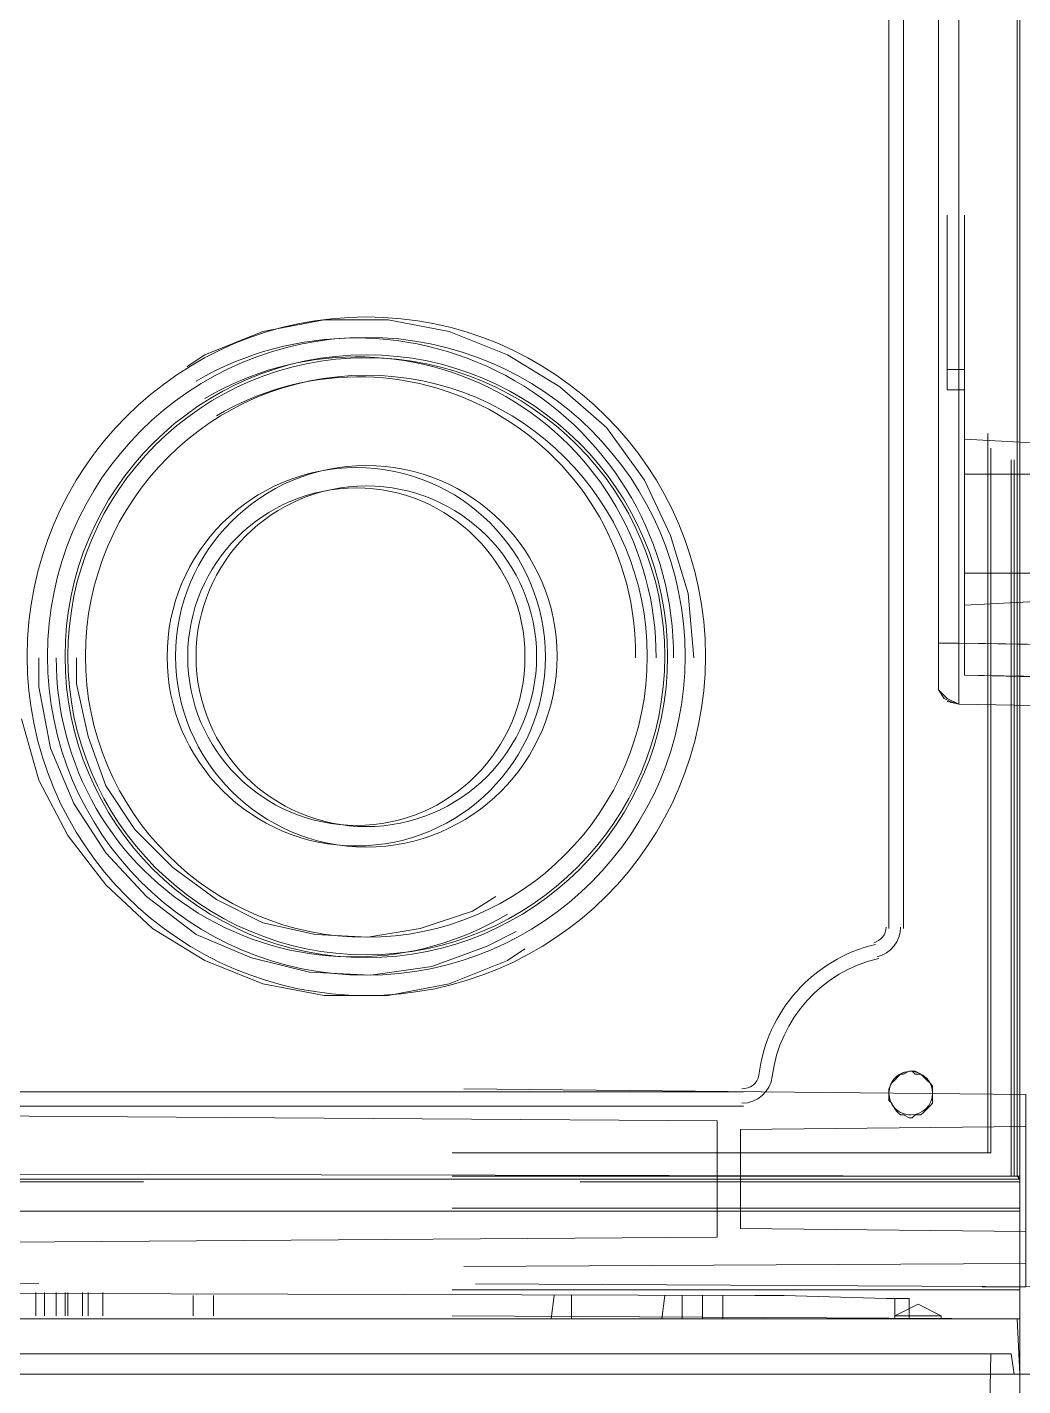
# Model space of a CAD drawing. Header units: millimetres. Extents: x 2788 to 2954, y 1337 to 1391.
# Drawn here: x 2903.1611 to 2903.5231, y 1350.3726 to 1350.8664 of the extents above; entities that cross this region are included whole.
import ezdxf

# ---------------------------------------------------------------- set-up
doc = ezdxf.new("R2010")
doc.units = ezdxf.units.MM
doc.layers.add('PDF_0', color=7, linetype='Continuous')

msp = doc.modelspace()

# ---------------------------------------------------------------- linework, layer by layer
at = {"layer": 'PDF_0', "lineweight": 15}
for points in [[(2902.92721, 1350.59385), (2902.92721, 1350.38112), (2902.92721, 1350.37688), (2902.94944, 1350.37688), (2902.94944, 1350.38112), (2902.94944, 1350.43615), (2903.52202, 1350.43615), (2903.52202, 1350.379), (2903.52202, 1350.37688), (2903.60563, 1350.37688), (2903.60563, 1350.379), (2903.60563, 1352.44917), (2903.60563, 1352.45129), (2903.52202, 1352.45129), (2903.52202, 1352.44917), (2903.52202, 1352.3899), (2902.94944, 1352.3899), (2902.94944, 1352.44811), (2902.94944, 1352.45129), (2902.92721, 1352.45129), (2902.92721, 1352.44811), (2902.92721, 1352.23432, 0.3159), (2902.91875, 1352.22321)], [(2903.42715, 1350.48558, -0.314796), (2903.46953, 1350.53308, 0.314796), (2903.42715, 1350.48558, -0.379916), (2903.42094, 1350.4806, 0.379916), (2903.42715, 1350.48558)], [(2903.43198, 1350.48511, -0.37997), (2903.42094, 1350.47531, 0.37997), (2903.43198, 1350.48511, -0.314821), (2903.47075, 1350.52794, 0.314821), (2903.43198, 1350.48511)], [(2903.48233, 1350.48695, 0.414214), (2903.47439, 1350.47901, 0.414214), (2903.48233, 1350.47108)], [(2902.91875, 1348.53056, 0.3159), (2902.92721, 1348.51944), (2902.92721, 1348.30565), (2902.92721, 1348.30248), (2902.94944, 1348.30248), (2902.94944, 1348.30565), (2902.94944, 1348.36175), (2903.52202, 1348.36175), (2903.52202, 1348.30354), (2903.52202, 1348.30248), (2903.60563, 1348.30248), (2903.60563, 1348.30354), (2903.60563, 1350.37477), (2903.60563, 1350.37688), (2903.52202, 1350.37688), (2903.52202, 1350.37477), (2903.52202, 1350.3155), (2902.94944, 1350.3155), (2902.94944, 1350.37265), (2902.94944, 1350.37688), (2902.92721, 1350.37688), (2902.92721, 1350.37265), (2902.92721, 1350.15992, 0.3159), (2902.91875, 1350.1488)]]:
    msp.add_lwpolyline(points, format="xyb", dxfattribs=at)
for points in [[(2902.94944, 1350.44779), (2903.52202, 1350.44779), (2903.52202, 1351.12832), (2903.18969, 1351.12832), (2903.18969, 1351.35164), (2902.94944, 1351.35164)], [(2903.47439, 1350.53881), (2903.47439, 1351.12727)], [(2903.47968, 1350.53881), (2903.47968, 1351.12727)], [(2903.04046, 1350.47954), (2903.42147, 1350.47954)], [(2903.04046, 1350.47425), (2903.42147, 1350.47425)]]:
    msp.add_lwpolyline(points, close=True, dxfattribs=at)
for points in [[(2903.52096, 1350.44885), (2903.52096, 1351.12727)], [(2903.52202, 1350.44779), (2903.52096, 1350.44885), (2902.95155, 1350.44991)], [(2902.94944, 1350.39699), (2903.5199, 1350.39699), (2903.52202, 1350.39699)], [(2903.50826, 1350.37688), (2903.52202, 1350.37688), (2902.94944, 1350.37688), (2902.95155, 1350.37688), (2902.95261, 1350.38429), (2902.96108, 1350.38429), (2902.96214, 1350.32608)], [(2902.97801, 1350.32608), (2902.97801, 1350.38429), (2903.5072, 1350.38429), (2903.51884, 1350.38429), (2903.5199, 1350.37688)]]:
    msp.add_lwpolyline(points, dxfattribs=at)
at = {"layer": 'PDF_0', "lineweight": 0}
for points in [[(2903.49238, 1350.6256), (2903.49556, 1350.62242), (2903.49979, 1350.62031), (2903.6215, 1350.61819), (2903.62044, 1350.62031), (2903.62044, 1350.62242), (2903.62044, 1350.62454), (2903.62044, 1350.62772), (2903.62044, 1350.63195), (2903.62044, 1350.63618), (2903.62044, 1350.64042), (2903.62362, 1351.03095), (2903.64902, 1351.03201), (2903.64902, 1351.03625), (2903.64902, 1351.04048), (2903.64902, 1351.04366), (2903.64902, 1351.04789), (2903.64902, 1351.05001), (2903.64902, 1351.05212), (2903.64796, 1351.05318), (2903.64796, 1351.05424), (2903.64479, 1351.05424)], [(2903.49238, 1351.02884), (2903.49238, 1350.64253), (2903.4945, 1350.64253), (2903.49979, 1350.64253), (2903.4945, 1350.64253), (2903.49238, 1350.64253), (2903.49238, 1350.62877), (2903.49238, 1350.6256), (2903.49238, 1350.62877), (2903.49238, 1350.6256), (2903.4945, 1350.62242), (2903.49662, 1350.62137), (2903.49979, 1350.62031), (2903.6215, 1350.61819), (2903.64373, 1350.61819), (2903.64479, 1350.61819), (2903.64479, 1350.61925), (2903.64479, 1350.62137), (2903.64585, 1350.62454), (2903.64585, 1350.62772), (2903.64585, 1350.63089), (2903.64585, 1350.63512), (2903.64585, 1350.63936), (2903.64902, 1351.03201)], [(2903.62044, 1350.64042), (2903.64585, 1350.63936), (2903.62044, 1350.64042), (2903.49979, 1350.64253), (2903.49979, 1351.02884)], [(2902.95791, 1350.81399), (2902.95155, 1350.81399), (2902.95155, 1350.45203), (2902.95155, 1350.4171), (2902.95155, 1350.41604), (2902.95261, 1350.41498), (2902.95261, 1350.41393), (2902.95367, 1350.41287), (2902.95473, 1350.41181), (2902.95579, 1350.41181), (2902.95685, 1350.41075), (2902.95791, 1350.41075), (2903.16535, 1350.40969)], [(2903.50191, 1350.63089), (2903.63103, 1350.62877), (2903.50191, 1350.63089), (2903.63209, 1350.62772), (2903.50191, 1350.63089), (2903.50191, 1350.64253), (2903.50191, 1350.73461), (2903.49556, 1350.73461), (2903.49556, 1350.79811)], [(2903.50191, 1350.79811), (2903.50191, 1350.73461)], [(2903.50191, 1350.74202), (2903.49556, 1350.74202)], [(2903.54213, 1350.7145), (2903.50191, 1350.71662), (2903.50191, 1350.65629), (2903.54213, 1350.65841)], [(2903.51037, 1350.45732), (2903.51037, 1350.71874)], [(2903.51143, 1350.45732), (2903.31563, 1350.45732), (2903.51037, 1350.45732), (2903.51143, 1350.45732), (2903.51143, 1350.71344)], [(2903.51884, 1350.70921), (2903.51884, 1350.44885), (2903.5199, 1350.44885)], [(2903.5199, 1350.70921), (2903.5199, 1350.44885), (2903.52202, 1350.44885)], [(2903.50191, 1350.66899), (2903.50191, 1350.70392), (2903.54213, 1350.70392), (2903.54213, 1350.66899)], [(2903.50191, 1350.66793), (2903.54213, 1350.66793)], [(2903.49979, 1350.64253), (2903.4945, 1350.64253), (2903.49238, 1350.64253)], [(2903.49556, 1350.62137), (2903.49979, 1350.62031), (2903.49979, 1350.62242), (2903.49979, 1350.62666), (2903.49979, 1350.63407), (2903.49979, 1350.64253), (2903.49979, 1350.62877), (2903.49979, 1350.62348), (2903.49979, 1350.62137)], [(2903.50191, 1350.64253), (2903.50191, 1350.64253)], [(2903.50191, 1350.64253), (2903.50191, 1350.64253)], [(2903.49979, 1350.62031), (2903.49979, 1350.62031)], [(2903.49979, 1350.62031), (2903.49979, 1350.62031)], [(2903.159, 1350.61502), (2903.16535, 1350.59279), (2903.17593, 1350.57268), (2903.18969, 1350.55469), (2903.20662, 1350.53881), (2903.22567, 1350.52717), (2903.24684, 1350.5187), (2903.26907, 1350.51447), (2903.29235, 1350.51447), (2903.31458, 1350.5187), (2903.33574, 1350.52717), (2903.34209, 1350.5314), (2903.33574, 1350.52717), (2903.31458, 1350.5187), (2903.29235, 1350.51447), (2903.26907, 1350.51447), (2903.24684, 1350.5187), (2903.22567, 1350.52717), (2903.20662, 1350.53881), (2903.18969, 1350.55469), (2903.17593, 1350.57268), (2903.16535, 1350.59279), (2903.159, 1350.61502)], [(2903.28071, 1350.57586), (2903.28071, 1350.57586)], [(2903.28071, 1350.56845), (2903.28071, 1350.56845)], [(2903.28071, 1350.53564), (2903.28071, 1350.53564)], [(2903.28071, 1350.52823), (2903.28071, 1350.52823)], [(2903.28071, 1350.52188), (2903.28071, 1350.52188)], [(2903.28071, 1350.51447), (2903.28071, 1350.51447)], [(2903.48286, 1350.47002), (2903.48391, 1350.47108), (2903.48603, 1350.47108), (2903.48709, 1350.47214), (2903.48815, 1350.47319), (2903.48921, 1350.47425), (2903.49027, 1350.47531), (2903.49027, 1350.47743), (2903.49027, 1350.47849), (2903.49027, 1350.4806), (2903.49027, 1350.48166), (2903.48921, 1350.48272), (2903.48815, 1350.48378), (2903.48709, 1350.48484), (2903.48603, 1350.48589), (2903.48391, 1350.48695), (2903.48286, 1350.48695)], [(2903.48286, 1350.48695), (2903.48286, 1350.48695)], [(2903.48286, 1350.48695), (2903.48286, 1350.48695)], [(2903.31987, 1350.4806), (2903.52413, 1350.47849), (2903.52413, 1350.4171), (2903.31987, 1350.41604)], [(2902.94732, 1350.47214), (2903.41195, 1350.46896), (2903.41195, 1350.42663), (2902.94732, 1350.42345)], [(2903.48286, 1350.47002), (2903.48286, 1350.47002)], [(2903.48286, 1350.47002), (2903.48286, 1350.47002)], [(2903.52413, 1350.46684), (2903.42041, 1350.46579), (2903.42041, 1350.4298), (2903.52413, 1350.42874)], [(2903.20345, 1350.44673), (2903.04257, 1350.44673), (2902.94944, 1350.44673), (2902.94944, 1350.43721)], [(2903.31563, 1350.44885), (2903.51884, 1350.44885)], [(2903.52202, 1350.43721), (2903.52202, 1350.44673), (2903.3622, 1350.44673)], [(2903.52202, 1350.44779), (2903.52202, 1350.44673), (2903.46486, 1350.44673), (2903.52202, 1350.44673)], [(2903.52202, 1350.44673), (2903.52202, 1350.44673)], [(2903.52202, 1350.44673), (2903.52202, 1350.44673)], [(2903.31563, 1350.43721), (2903.52202, 1350.43721), (2903.52202, 1350.43615)], [(2903.52413, 1350.4171), (2903.52413, 1350.40863), (2903.50826, 1350.40863)], [(2902.98966, 1350.39911), (2902.98966, 1350.40652), (2902.99812, 1350.40652), (2903.03199, 1350.40652), (2903.04363, 1350.40652), (2903.4257, 1350.40546), (2903.43629, 1350.40546), (2903.47333, 1350.4044), (2903.4818, 1350.4044), (2903.4818, 1350.39699)], [(2903.16429, 1350.39805), (2903.16429, 1350.40652)], [(2903.16746, 1350.40652), (2903.16746, 1350.39805)], [(2903.1717, 1350.39805), (2903.1717, 1350.40652)], [(2903.17487, 1350.40652), (2903.17487, 1350.39805)], [(2903.17593, 1350.39805), (2903.17593, 1350.40652)], [(2903.18122, 1350.40652), (2903.18122, 1350.39805)], [(2903.18334, 1350.39805), (2903.18334, 1350.40652)], [(2903.18863, 1350.40652), (2903.18863, 1350.39805)], [(2903.22144, 1350.40546), (2903.22144, 1350.39805)], [(2903.22885, 1350.40546), (2903.22885, 1350.39805)], [(2903.31563, 1350.40757), (2903.52202, 1350.40757)], [(2903.3241, 1350.40969), (2903.5326, 1350.40863), (2903.55377, 1350.40863)], [(2903.35162, 1350.39699), (2903.35268, 1350.40546)], [(2903.35903, 1350.39699), (2903.35903, 1350.40546)], [(2903.39184, 1350.39699), (2903.3929, 1350.40546)], [(2903.39925, 1350.39699), (2903.39925, 1350.40546)], [(2903.40665, 1350.39699), (2903.40665, 1350.40546)], [(2903.41406, 1350.39699), (2903.41406, 1350.40546)], [(2903.49344, 1350.39699), (2903.49344, 1350.39805), (2903.47651, 1350.39805), (2903.47651, 1350.39699), (2903.47651, 1350.4044)], [(2903.49344, 1350.39805), (2903.48497, 1350.40228), (2903.47651, 1350.39805)], [(2903.31246, 1350.39699), (2903.51567, 1350.39699)], [(2903.31563, 1350.39805), (2903.5199, 1350.39699)], [(2903.52202, 1350.39699), (2903.52096, 1350.39699), (2903.52202, 1350.37688)], [(2903.51143, 1350.38429), (2903.51037, 1350.32926)]]:
    msp.add_lwpolyline(points, dxfattribs=at)
for points in [[(2903.21932, 1350.74308), (2903.22567, 1350.74731), (2903.24684, 1350.75578), (2903.26907, 1350.76001), (2903.29235, 1350.76001), (2903.31458, 1350.75578), (2903.33574, 1350.74731), (2903.35479, 1350.73567), (2903.37173, 1350.72085), (2903.38549, 1350.7018), (2903.39501, 1350.68169), (2903.40136, 1350.66053), (2903.40348, 1350.63724), (2903.40136, 1350.66053), (2903.39501, 1350.68169), (2903.38549, 1350.7018), (2903.37173, 1350.72085), (2903.35479, 1350.73567), (2903.33574, 1350.74731), (2903.31458, 1350.75578), (2903.29235, 1350.76001), (2903.26907, 1350.76001), (2903.24684, 1350.75578), (2903.22567, 1350.74731)], [(2903.63103, 1350.64042), (2903.50191, 1350.64253)], [(2903.33892, 1350.53775), (2903.32833, 1350.53246), (2903.30823, 1350.52505), (2903.286, 1350.52188), (2903.26377, 1350.52294), (2903.24261, 1350.52823), (2903.2225, 1350.5367), (2903.20451, 1350.55045), (2903.18969, 1350.56633), (2903.17805, 1350.58432), (2903.16958, 1350.60443), (2903.16535, 1350.62666), (2903.16535, 1350.63724), (2903.16535, 1350.62666), (2903.16958, 1350.60443), (2903.17805, 1350.58432), (2903.18969, 1350.56633), (2903.20451, 1350.55045), (2903.2225, 1350.5367), (2903.24261, 1350.52823), (2903.26377, 1350.52294), (2903.286, 1350.52188), (2903.30823, 1350.52505), (2903.32833, 1350.53246)], [(2903.33151, 1350.55045), (2903.32304, 1350.54516), (2903.30399, 1350.53881), (2903.28494, 1350.53564), (2903.26589, 1350.5367), (2903.24684, 1350.54093), (2903.22991, 1350.5494), (2903.21403, 1350.56104), (2903.20027, 1350.5748), (2903.18969, 1350.59067), (2903.18334, 1350.60867), (2903.1791, 1350.62772), (2903.1791, 1350.63724), (2903.1791, 1350.62772), (2903.18334, 1350.60867), (2903.18969, 1350.59067), (2903.20027, 1350.5748), (2903.21403, 1350.56104), (2903.22991, 1350.5494), (2903.24684, 1350.54093), (2903.26589, 1350.5367), (2903.28494, 1350.53564), (2903.30399, 1350.53881), (2903.32304, 1350.54516)], [(2903.49027, 1350.47849), (2903.49027, 1350.47954), (2903.49027, 1350.48166), (2903.48921, 1350.48272), (2903.48815, 1350.48378), (2903.48709, 1350.48484), (2903.48603, 1350.48589), (2903.48391, 1350.48589), (2903.48286, 1350.48695), (2903.4818, 1350.48695), (2903.47968, 1350.48589), (2903.47862, 1350.48589), (2903.47756, 1350.48484), (2903.47651, 1350.48378), (2903.47545, 1350.48272), (2903.47439, 1350.4806), (2903.47439, 1350.47954), (2903.47439, 1350.47743), (2903.47439, 1350.47637), (2903.47545, 1350.47531), (2903.47651, 1350.47319), (2903.47756, 1350.47214), (2903.47862, 1350.47108), (2903.47968, 1350.47108), (2903.4818, 1350.47002), (2903.48286, 1350.47002), (2903.48391, 1350.47108), (2903.48603, 1350.47108), (2903.48709, 1350.47214), (2903.48815, 1350.47319), (2903.48921, 1350.47425), (2903.49027, 1350.47531), (2903.49027, 1350.47743)], [(2903.49027, 1350.47849), (2903.49027, 1350.47954), (2903.49027, 1350.48166), (2903.48921, 1350.48272), (2903.48815, 1350.48378), (2903.48709, 1350.48484), (2903.48603, 1350.48589), (2903.48391, 1350.48589), (2903.48286, 1350.48695), (2903.4818, 1350.48695), (2903.47968, 1350.48589), (2903.47862, 1350.48589), (2903.47756, 1350.48484), (2903.47651, 1350.48378), (2903.47545, 1350.48272), (2903.47439, 1350.4806), (2903.47439, 1350.47954), (2903.47439, 1350.47743), (2903.47439, 1350.47637), (2903.47545, 1350.47531), (2903.47651, 1350.47319), (2903.47756, 1350.47214), (2903.47862, 1350.47108), (2903.47968, 1350.47108), (2903.4818, 1350.47002), (2903.48286, 1350.47002), (2903.48391, 1350.47108), (2903.48603, 1350.47108), (2903.48709, 1350.47214), (2903.48815, 1350.47319), (2903.48921, 1350.47425), (2903.49027, 1350.47531), (2903.49027, 1350.47743)], [(2903.52096, 1350.44885), (2903.52202, 1350.44885)]]:
    msp.add_lwpolyline(points, close=True, dxfattribs=at)
for points in [[(2903.39607, 1350.63724, 0.580183), (2903.2225, 1350.73779, -0.580183)], [(2903.38972, 1350.63724, 0.582748), (2903.22567, 1350.73144, -0.582748)], [(2903.38231, 1350.63724, 0.586471), (2903.22991, 1350.72509, -0.586471)], [(2903.1717, 1350.63724, 0.585955), (2903.33574, 1350.5441, -0.585955)]]:
    msp.add_lwpolyline(points, format="xyb", close=True, dxfattribs=at)
at = {"layer": 'PDF_0', "lineweight": 15}
for points in [[(2903.46885, 1350.53368, 0.347646), (2903.47333, 1350.53934, -0.347646)], [(2903.47007, 1350.52853, 0.347674), (2903.47862, 1350.53934, -0.347674)]]:
    msp.add_lwpolyline(points, format="xyb", close=True, dxfattribs=at)
for centre, radius in [((2903.28441, 1350.63777), 0.1233), ((2903.28441, 1350.63777), 0.1233), ((2903.28441, 1350.63777), 0.11589), ((2903.28441, 1350.63777), 0.11589), ((2903.28441, 1350.63777), 0.10954), ((2903.28441, 1350.63777), 0.10848), ((2903.28441, 1350.63777), 0.10213), ((2903.28441, 1350.63777), 0.10213), ((2903.28441, 1350.63777), 0.06932), ((2903.28441, 1350.63777), 0.06932), ((2903.28441, 1350.63777), 0.06191), ((2903.28441, 1350.63777), 0.06191), ((2903.48233, 1350.47901), 0.00794)]:
    msp.add_circle(centre, radius, dxfattribs=at)
at = {"layer": 'PDF_0', "lineweight": 0}
for centre, radius in [((2903.28075, 1350.63759), 0.06876), ((2903.28075, 1350.63759), 0.06876), ((2903.28079, 1350.63762), 0.0613), ((2903.28079, 1350.63762), 0.0613)]:
    msp.add_circle(centre, radius, dxfattribs=at)

doc.saveas('drawing.dxf')
